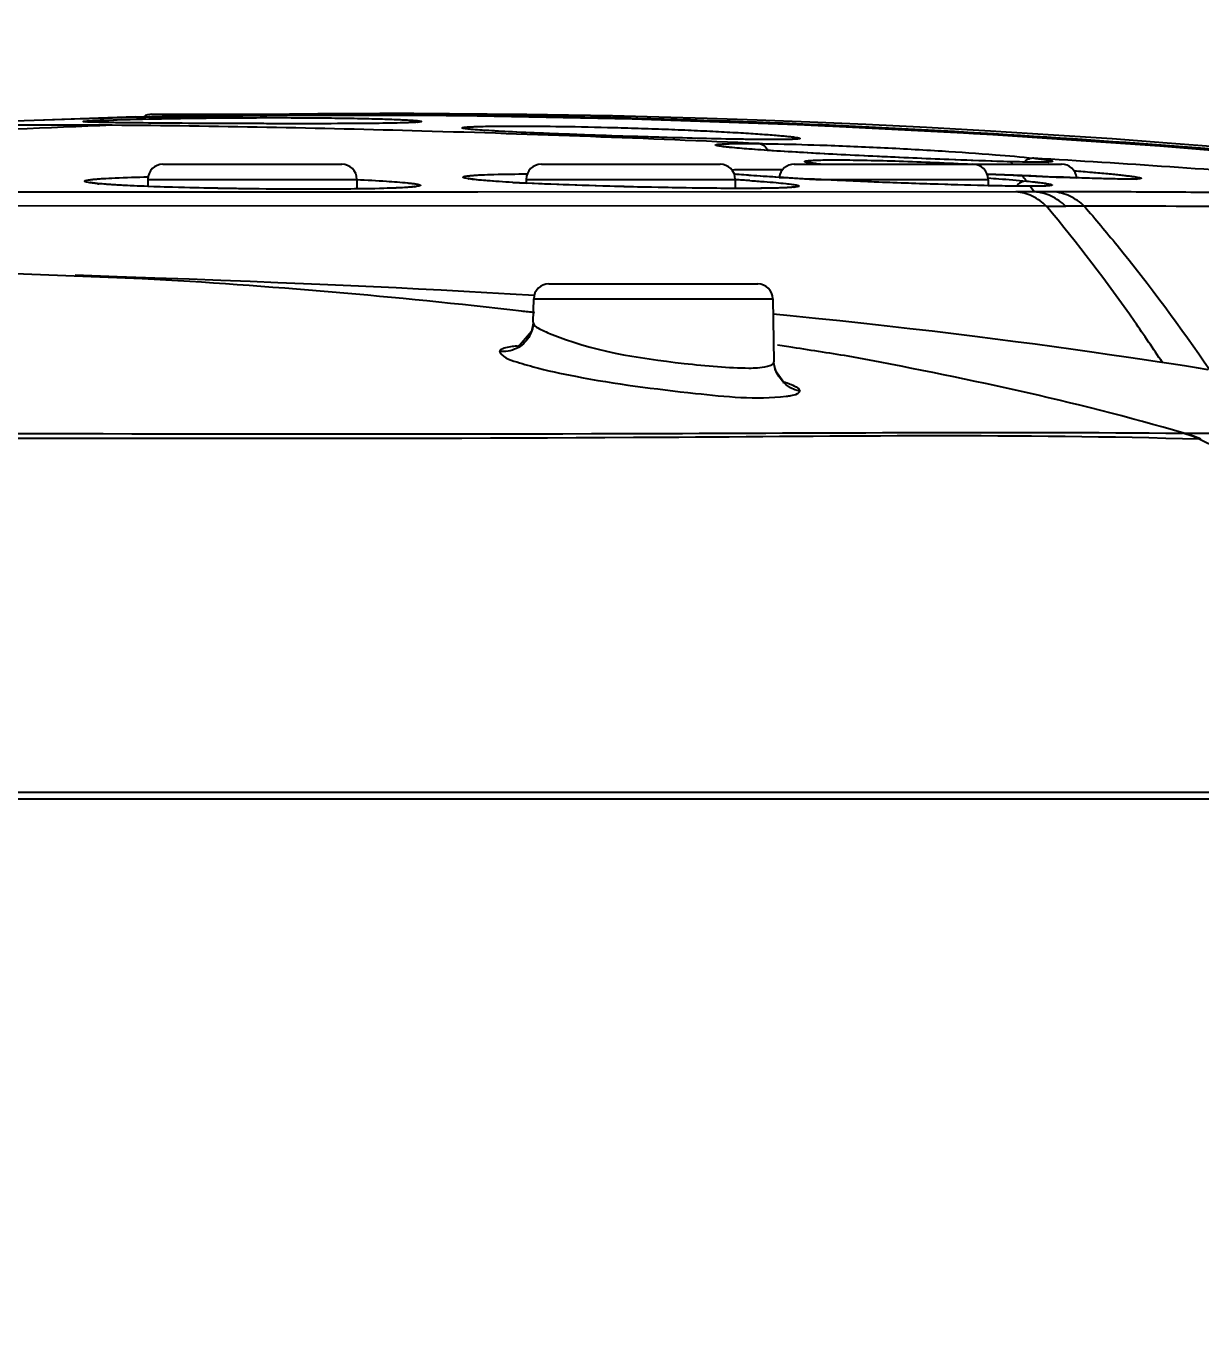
# Model space of a CAD drawing. Header units: millimetres. Extents: x 4086 to 8300, y 123 to 1549.
# Drawn here: x 6982.08 to 6991.77, y 502.04 to 512.85 of the extents above; entities that cross this region are included whole.
import ezdxf

# ---------------------------------------------------------------- set-up
doc = ezdxf.new("R2010")
doc.units = ezdxf.units.MM
doc.layers.add('外形图', color=7, linetype='Continuous')
doc.layers.add('尺寸标注', color=7, linetype='Continuous')
doc.styles.add('思源黑', font='SourceHanSansCN-Normal.ttf')
doc.dimstyles.new('尺寸标注_1_4比例', dxfattribs={"dimtxt": 7, "dimasz": 6, "dimexe": 2, "dimexo": 1.5, "dimgap": 1, "dimtad": 1, "dimdec": 1, "dimlfac": 4, "dimdsep": 46, "dimtxsty": '思源黑', "dimcen": 0.09, "dimadec": 0, "dimazin": 0, "dimtp": 0.01, "dimtm": 0.01, "dimtfac": 1, "dimtdec": 1, "dimtofl": 0, "dimtmove": 0, "dimatfit": 3, "dimfxl": 1, "dimtolj": 1, "dimarcsym": 0})

# ---------------------------------------------------------------- blocks, each defined once
blk = doc.blocks.new('*D955')
at = {"layer": 'Defpoints', "color": 0}
for p in [(6980.264, 525.193), (6980.264, 500.226), (6978.764, 477.976)]:
    blk.add_point(p, dxfattribs=at)
at = {"layer": '尺寸标注', "color": 0, "lineweight": -2}
for p, q in [((6978.764, 479.476), (6978.764, 527.193)), ((6980.264, 501.726), (6980.264, 527.193)), ((6972.764, 525.193), (6966.764, 525.193)), ((6986.264, 525.193), (6998.548, 525.193))]:
    blk.add_line(p, q, dxfattribs=at)
at = {"layer": '尺寸标注', "color": 0}
for points in [[(6972.764, 524.193), (6972.764, 526.193), (6978.764, 525.193)], [(6986.264, 526.193), (6986.264, 524.193), (6980.264, 525.193)]]:
    blk.add_solid(points, dxfattribs=at)
at = {"layer": '尺寸标注', "color": 0, "insert": (6995.406, 529.817), "char_height": 7, "attachment_point": 5, "style": '思源黑'}
blk.add_mtext('\\A1;6', dxfattribs=at)

msp = doc.modelspace()

# ---------------------------------------------------------------- linework, layer by layer
at = {"layer": '外形图'}
for p, q in [((6983.1189, 512.1263), (6984.2146, 512.1263)), ((6982.9824, 512.1045), (6982.1479, 512.0757)), ((6982.6022, 512.0617), (6982.5947, 512.0621)), ((6982.6331, 512.0605), (6982.616, 512.0611)), ((6982.6539, 512.0599), (6982.6331, 512.0605)), ((6982.6875, 512.059), (6982.6539, 512.0599)), ((6982.7401, 512.0579), (6982.6875, 512.059)), ((6982.8671, 512.0957), (6982.7225, 512.0921)), ((6982.8053, 512.0569), (6982.7401, 512.0579)), ((6982.8844, 512.0558), (6982.8053, 512.0569)), ((6982.9797, 512.0547), (6982.8844, 512.0558)), ((6983.1192, 512.0534), (6982.9797, 512.0547)), ((6982.9824, 512.1045), (6983.202, 512.1097)), ((6983.2585, 512.0523), (6983.1192, 512.0534)), ((6983.4589, 512.051), (6983.2585, 512.0523)), ((6983.6662, 512.0499), (6983.4589, 512.051)), ((6983.8686, 512.0491), (6983.6662, 512.0499)), ((6984.0422, 512.0486), (6983.8686, 512.0491)), ((6984.2356, 512.0482), (6984.0422, 512.0486)), ((6984.3813, 512.0482), (6984.2356, 512.0482)), ((6984.5333, 512.0483), (6984.3813, 512.0482)), ((6984.6752, 512.0488), (6984.5333, 512.0483)), ((6984.8077, 512.0495), (6984.6752, 512.0488)), ((6984.9282, 512.0505), (6984.8077, 512.0495)), ((6985.2431, 512.0571), (6985.2303, 512.0566)), ((6985.2368, 512.0566), (6985.2307, 512.0564)), ((6985.2561, 512.0576), (6985.2431, 512.0571)), ((6985.2675, 512.0582), (6985.2561, 512.0576)), ((6985.2774, 512.0588), (6985.2675, 512.0582)), ((6985.286, 512.0593), (6985.2774, 512.0588)), ((6985.2934, 512.0598), (6985.286, 512.0593)), ((6985.7139, 512.0055), (6985.7137, 512.0055)), ((6985.7703, 512.0001), (6985.7571, 512.0013)), ((6985.7857, 511.9988), (6985.7703, 512.0001)), ((6985.8033, 511.9974), (6985.7857, 511.9988)), ((6985.8234, 511.9959), (6985.8033, 511.9974)), ((6985.8581, 511.9934), (6985.8234, 511.9959)), ((6985.8989, 511.9909), (6985.8581, 511.9934)), ((6985.9459, 511.9881), (6985.8989, 511.9909)), ((6985.9995, 511.9851), (6985.9459, 511.9881)), ((6986.06, 511.982), (6985.9995, 511.9851)), ((6986.128, 511.9787), (6986.06, 511.982)), ((6986.2041, 511.9752), (6986.128, 511.9787)), ((6986.2597, 511.9728), (6986.2041, 511.9752)), ((6986.351, 511.9689), (6986.2597, 511.9728)), ((6986.4522, 511.9648), (6986.351, 511.9689)), ((6986.5641, 511.9605), (6986.4522, 511.9648)), ((6986.6873, 511.956), (6986.5641, 511.9605)), ((6986.8224, 511.9513), (6986.6873, 511.956)), ((6986.9698, 511.9463), (6986.8224, 511.9513)), ((6987.1299, 511.9412), (6986.9698, 511.9463)), ((6987.3021, 511.936), (6987.1299, 511.9412)), ((6987.4232, 511.9326), (6987.3021, 511.936)), ((6987.5494, 511.9292), (6987.4232, 511.9326)), ((6987.6802, 511.9259), (6987.5494, 511.9292)), ((6987.8119, 511.9229), (6987.6802, 511.9259)), ((6987.9399, 511.9204), (6987.8119, 511.9229)), ((6988.1241, 511.9177), (6988.0556, 511.9185)), ((6988.0588, 511.9184), (6988.0557, 511.9184)), ((6988.1858, 511.9171), (6988.1241, 511.9177)), ((6988.2385, 511.9169), (6988.1858, 511.9171)), ((6988.2835, 511.917), (6988.2385, 511.9169)), ((6988.3129, 511.9172), (6988.2835, 511.917)), ((6988.3388, 511.9175), (6988.3129, 511.9172)), ((6988.3543, 511.9177), (6988.3388, 511.9175)), ((6988.3683, 511.9181), (6988.3543, 511.9177)), ((6988.3809, 511.9184), (6988.3683, 511.9181)), ((6988.3921, 511.9188), (6988.3809, 511.9184)), ((6988.4019, 511.9192), (6988.3921, 511.9188)), ((6988.4313, 511.9202), (6988.431, 511.9202)), ((6987.9031, 511.8512), (6987.8816, 511.8534)), ((6987.9281, 511.8487), (6987.9031, 511.8512)), ((6987.9572, 511.8461), (6987.9281, 511.8487)), ((6987.9909, 511.8432), (6987.9572, 511.8461)), ((6988.0294, 511.8401), (6987.9909, 511.8432)), ((6988.0728, 511.8367), (6988.0294, 511.8401)), ((6988.1214, 511.8331), (6988.0728, 511.8367)), ((6988.1753, 511.8294), (6988.1214, 511.8331)), ((6988.2347, 511.8254), (6988.1753, 511.8294)), ((6988.2996, 511.8212), (6988.2347, 511.8254)), ((6988.3705, 511.8168), (6988.2996, 511.8212)), ((6988.4476, 511.8122), (6988.3705, 511.8168)), ((6988.5314, 511.8073), (6988.4476, 511.8122)), ((6988.6222, 511.8022), (6988.5314, 511.8073)), ((6988.7204, 511.7969), (6988.6222, 511.8022)), ((6983.2099, 511.7138), (6984.6849, 511.7138)), ((6986.3324, 511.7138), (6987.8074, 511.7138)), ((6988.4189, 511.7138), (6989.8939, 511.7138)), ((6988.637, 511.7138), (6988.621, 511.7155)), ((6988.8261, 511.7914), (6988.7204, 511.7969)), ((6988.9396, 511.7857), (6988.8261, 511.7914)), ((6989.061, 511.7797), (6988.9396, 511.7857)), ((6989.1902, 511.7736), (6989.061, 511.7797)), ((6989.327, 511.7673), (6989.1902, 511.7736)), ((6989.471, 511.761), (6989.327, 511.7673)), ((6989.6211, 511.7547), (6989.471, 511.761)), ((6989.7536, 511.7494), (6989.6211, 511.7547)), ((6989.6941, 511.7517), (6989.6927, 511.7517)), ((6989.8802, 511.7446), (6989.7536, 511.7494)), ((6989.9989, 511.7404), (6989.8802, 511.7446)), ((6989.8955, 511.7138), (6990.6265, 511.7138)), ((6990.1083, 511.7369), (6989.9989, 511.7404)), ((6990.2034, 511.7343), (6990.1083, 511.7369)), ((6990.2653, 511.7328), (6990.2034, 511.7343)), ((6990.2071, 511.7341), (6990.2034, 511.7343)), ((6990.2071, 511.7341), (6990.2034, 511.7341)), ((6990.2071, 511.7341), (6990.2236, 511.7138)), ((6990.3204, 511.7317), (6990.2653, 511.7328)), ((6990.367, 511.731), (6990.3204, 511.7317)), ((6990.397, 511.7308), (6990.367, 511.731)), ((6990.4234, 511.7307), (6990.397, 511.7308)), ((6990.4391, 511.7307), (6990.4234, 511.7307)), ((6990.4533, 511.7308), (6990.4391, 511.7307)), ((6990.4661, 511.731), (6990.4533, 511.7308)), ((6990.4775, 511.7312), (6990.4661, 511.731)), ((6990.4875, 511.7315), (6990.4775, 511.7312)), ((6983.0849, 511.5888), (6984.8099, 511.5888)), ((6983.0849, 511.5888), (6983.0849, 511.5304)), ((6984.8099, 511.5888), (6984.8099, 511.5096)), ((6986.2074, 511.5888), (6987.9324, 511.5888)), ((6986.2074, 511.5888), (6986.2074, 511.5576)), ((6987.9323, 511.5861), (6987.9349, 511.5859)), ((6987.9324, 511.5888), (6987.9324, 511.5142)), ((6988.0008, 511.6257), (6987.9642, 511.6288)), ((6988.0421, 511.6225), (6988.0008, 511.6257)), ((6988.0883, 511.619), (6988.0421, 511.6225)), ((6988.1398, 511.6154), (6988.0883, 511.619)), ((6988.197, 511.6116), (6988.1398, 511.6154)), ((6988.2605, 511.6075), (6988.197, 511.6116)), ((6988.3308, 511.6033), (6988.2605, 511.6075)), ((6988.4083, 511.5988), (6988.3308, 511.6033)), ((6988.4937, 511.5942), (6988.4083, 511.5988)), ((6988.5874, 511.5893), (6988.4937, 511.5942)), ((6988.6998, 511.5837), (6988.5874, 511.5893)), ((6988.5974, 511.5888), (6990.0189, 511.5888)), ((6988.6323, 511.5869), (6988.6306, 511.587)), ((6990.3722, 511.617), (6990.0106, 511.633)), ((6990.0189, 511.5888), (6990.0189, 511.5367)), ((6990.2996, 511.6201), (6990.2986, 511.6202)), ((6990.2996, 511.6201), (6990.2986, 511.6201)), ((6990.5159, 511.611), (6990.3722, 511.617)), ((6990.6428, 511.6058), (6990.5159, 511.611)), ((6990.754, 511.6015), (6990.6428, 511.6058)), ((6990.8507, 511.5981), (6990.754, 511.6015)), ((6990.9147, 511.596), (6990.8507, 511.5981)), ((6990.9718, 511.5943), (6990.9147, 511.596)), ((6991.0226, 511.5929), (6990.9718, 511.5943)), ((6991.0675, 511.592), (6991.0226, 511.5929)), ((6991.1067, 511.5913), (6991.0675, 511.592)), ((6991.1404, 511.5909), (6991.1067, 511.5913)), ((6991.16, 511.5908), (6991.1404, 511.5909)), ((6991.1773, 511.5908), (6991.16, 511.5908)), ((6991.1924, 511.5909), (6991.1773, 511.5908)), ((6991.2053, 511.5911), (6991.1924, 511.5909)), ((6991.2162, 511.5913), (6991.2053, 511.5911)), ((6985.8095, 511.4828), (6973.0256, 511.4826)), ((6982.6795, 511.5531), (6982.6701, 511.5541)), ((6983.1535, 511.5279), (6983.0849, 511.5304)), ((6984.2203, 511.508), (6984.0995, 511.5089)), ((6984.3289, 511.5076), (6984.2203, 511.508)), ((6984.4256, 511.5074), (6984.3289, 511.5076)), ((6984.5126, 511.5075), (6984.4256, 511.5074)), ((6984.5918, 511.5077), (6984.5126, 511.5075)), ((6984.6641, 511.5081), (6984.5918, 511.5077)), ((6984.7303, 511.5087), (6984.6641, 511.5081)), ((6984.791, 511.5094), (6984.7303, 511.5087)), ((6984.8466, 511.5101), (6984.791, 511.5094)), ((6984.8975, 511.511), (6984.8466, 511.5101)), ((6984.944, 511.5119), (6984.8975, 511.511)), ((6985.0062, 511.5134), (6984.944, 511.5119)), ((6985.0604, 511.515), (6985.0062, 511.5134)), ((6985.1074, 511.5166), (6985.0604, 511.515)), ((6985.1351, 511.5178), (6985.1074, 511.5166)), ((6985.1602, 511.5189), (6985.1351, 511.5178)), ((6985.1826, 511.5201), (6985.1602, 511.5189)), ((6985.2025, 511.5213), (6985.1826, 511.5201)), ((6985.2201, 511.5224), (6985.2025, 511.5213)), ((6985.2353, 511.5235), (6985.2201, 511.5224)), ((6985.82, 511.5834), (6985.8025, 511.5852)), ((6990.2484, 511.4856), (6985.8095, 511.4828)), ((6985.8394, 511.5815), (6985.82, 511.5834)), ((6985.8608, 511.5796), (6985.8394, 511.5815)), ((6985.8843, 511.5776), (6985.8608, 511.5796)), ((6985.91, 511.5756), (6985.8843, 511.5776)), ((6985.9382, 511.5735), (6985.91, 511.5756)), ((6985.9854, 511.5702), (6985.9382, 511.5735)), ((6986.0395, 511.5668), (6985.9854, 511.5702)), ((6986.0974, 511.5634), (6986.0395, 511.5668)), ((6986.0973, 511.5632), (6986.0931, 511.5635)), ((6986.2074, 511.5576), (6986.0974, 511.5634)), ((6986.2733, 511.5544), (6986.2074, 511.5576)), ((6987.5028, 511.5184), (6987.3781, 511.5205)), ((6987.617, 511.5167), (6987.5028, 511.5184)), ((6987.7202, 511.5155), (6987.617, 511.5167)), ((6987.8125, 511.5147), (6987.7202, 511.5155)), ((6987.8947, 511.5143), (6987.8125, 511.5147)), ((6987.9679, 511.5141), (6987.8947, 511.5143)), ((6988.0334, 511.5141), (6987.9679, 511.5141)), ((6988.092, 511.5144), (6988.0334, 511.5141)), ((6988.1443, 511.5148), (6988.092, 511.5144)), ((6988.1909, 511.5154), (6988.1443, 511.5148)), ((6988.232, 511.5161), (6988.1909, 511.5154)), ((6988.2679, 511.517), (6988.232, 511.5161)), ((6988.2988, 511.5179), (6988.2679, 511.517)), ((6988.325, 511.5188), (6988.2988, 511.5179)), ((6988.3468, 511.5198), (6988.325, 511.5188)), ((6989.3887, 511.5553), (6989.2343, 511.5609)), ((6989.5402, 511.5501), (6989.3887, 511.5553)), ((6989.6867, 511.5455), (6989.5402, 511.5501)), ((6989.8265, 511.5415), (6989.6867, 511.5455)), ((6989.9578, 511.5381), (6989.8265, 511.5415)), ((6990.0189, 511.5367), (6989.9578, 511.5381)), ((6990.079, 511.5354), (6990.0189, 511.5367)), ((6990.4024, 511.4859), (6990.2484, 511.4856)), ((6990.3931, 511.5321), (6990.3616, 511.532)), ((6990.368, 511.5318), (6990.3616, 511.532)), ((6990.368, 511.5318), (6990.3617, 511.5318)), ((6990.368, 511.5318), (6990.4024, 511.4859)), ((6990.4128, 511.5323), (6990.3931, 511.5321)), ((6990.5549, 511.4862), (6990.4024, 511.4859)), ((6990.4304, 511.5325), (6990.4128, 511.5323)), ((6990.4459, 511.5328), (6990.4304, 511.5325)), ((6990.4596, 511.5332), (6990.4459, 511.5328)), ((6990.4716, 511.5336), (6990.4596, 511.5332)), ((6990.5019, 511.3666), (6972.847, 511.3757)), ((6990.8145, 511.3665), (6990.6598, 511.3664)), ((6982.8305, 510.7856), (6982.4859, 510.797)), ((6983.0381, 510.7692), (6982.9046, 510.7765)), ((6986.3942, 510.7263), (6988.118, 510.7263)), ((6986.075, 510.6417), (6985.8828, 510.6529)), ((6986.2766, 510.6294), (6986.075, 510.6417)), ((6986.2659, 510.4108), (6986.2693, 510.6034)), ((6986.2693, 510.6034), (6988.243, 510.6034)), ((6988.243, 510.6034), (6988.2521, 510.0827)), ((6986.2655, 510.4005), (6986.2517, 510.3346)), ((6986.2659, 510.4108), (6986.2655, 510.4005)), ((6988.387, 510.4618), (6988.2452, 510.4753)), ((6986.2517, 510.3346), (6986.1531, 510.2169)), ((6986.1531, 510.2169), (6986.1332, 510.2073)), ((6988.3762, 510.206), (6988.2828, 510.2202)), ((6988.2524, 510.0746), (6988.2521, 510.0827)), ((6988.2657, 510.008), (6988.2524, 510.0746)), ((6991.6353, 509.4942), (6991.6247, 509.4941)), ((6991.6335, 509.4946), (6992.8493, 509.4938)), ((6991.7748, 509.4439), (6991.7626, 509.4441)), ((6997.5523, 506.5284), (6965.6409, 506.5285)), ((6965.6467, 506.4763), (6996.067, 506.4763))]:
    msp.add_line(p, q, dxfattribs=at)
for points in [[(6991.9282, 511.855), (6991.4964, 511.8889), (6991.0426, 511.9221), (6990.558, 511.9548), (6990.0391, 511.9867), (6989.5116, 512.0159), (6989.0102, 512.0406), (6988.5475, 512.0608), (6988.1139, 512.0775), (6987.6996, 512.0914), (6987.301, 512.1028), (6986.9194, 512.1119), (6986.5562, 512.119), (6986.2118, 512.1243), (6985.8851, 512.1279), (6985.5748, 512.1302), (6985.28, 512.1312), (6985.0006, 512.1313), (6984.7368, 512.1304), (6984.4882, 512.1289), (6984.2528, 512.1268), (6984.0264, 512.1241), (6983.806, 512.121), (6983.5904, 512.1174), (6983.3771, 512.1133), (6983.202, 512.1097)], [(6982.233, 512.0783), (6981.979, 512.0704), (6981.7176, 512.0619), (6981.3315, 512.0483)], [(6982.7225, 512.0921), (6982.4807, 512.0855), (6982.233, 512.0783)], [(6982.5947, 512.0621), (6982.5886, 512.0624), (6982.5859, 512.0626), (6982.5836, 512.0627), (6982.5816, 512.0629), (6982.5799, 512.063), (6982.5785, 512.0631), (6982.5774, 512.0632), (6982.5766, 512.0633), (6982.5762, 512.0633), (6982.5761, 512.0633)], [(6982.616, 512.0611), (6982.6064, 512.0615), (6982.6022, 512.0617)], [(6997.1171, 511.2381), (6995.7397, 511.4273), (6994.3253, 511.596), (6992.8877, 511.7415), (6991.4358, 511.8633), (6989.9782, 511.9611), (6988.5238, 512.0352), (6987.0815, 512.0859), (6985.6598, 512.1132), (6984.2685, 512.117), (6982.8671, 512.0957)], [(6985.2303, 512.0566), (6985.2016, 512.0555), (6985.1662, 512.0545), (6985.1266, 512.0536), (6985.0827, 512.0527), (6985.035, 512.0519), (6984.9834, 512.0511), (6984.9282, 512.0505)], [(6985.3117, 512.0616), (6985.3114, 512.0615), (6985.3107, 512.0614), (6985.3096, 512.0613), (6985.3082, 512.0611), (6985.3065, 512.0609), (6985.3045, 512.0607), (6985.3021, 512.0605), (6985.2995, 512.0603), (6985.2966, 512.0601), (6985.2934, 512.0598)], [(6985.7571, 512.0013), (6985.7459, 512.0024), (6985.7409, 512.0029), (6985.7363, 512.0034), (6985.7322, 512.0039), (6985.7284, 512.0044), (6985.7251, 512.0048), (6985.7222, 512.0052), (6985.7197, 512.0056), (6985.7176, 512.0059), (6985.716, 512.0062), (6985.7147, 512.0064), (6985.714, 512.0065), (6985.7139, 512.0065)], [(6988.0556, 511.9185), (6988.001, 511.9193), (6987.9399, 511.9204)], [(6988.4312, 511.9213), (6988.4309, 511.9212), (6988.4301, 511.9211), (6988.429, 511.921), (6988.4274, 511.9209), (6988.4255, 511.9207), (6988.4232, 511.9205), (6988.4205, 511.9203), (6988.4175, 511.9201), (6988.4141, 511.9198), (6988.4104, 511.9196), (6988.4063, 511.9194), (6988.4019, 511.9192)], [(6987.8816, 511.8534), (6987.8632, 511.8554), (6987.8552, 511.8564), (6987.8478, 511.8573), (6987.8411, 511.8581), (6987.8351, 511.8589), (6987.8297, 511.8597), (6987.825, 511.8604), (6987.8209, 511.861), (6987.8174, 511.8616), (6987.8145, 511.8621), (6987.8121, 511.8625), (6987.8102, 511.8629), (6987.8089, 511.8632), (6987.8081, 511.8634), (6987.808, 511.8634)], [(6988.621, 511.7155), (6988.6024, 511.7176), (6988.5942, 511.7185), (6988.5866, 511.7195), (6988.5796, 511.7204), (6988.5733, 511.7213), (6988.5676, 511.7221), (6988.5626, 511.7228), (6988.5582, 511.7235), (6988.5544, 511.7242), (6988.5513, 511.7247), (6988.5487, 511.7252), (6988.5467, 511.7256), (6988.5454, 511.7259), (6988.5447, 511.7261), (6988.5446, 511.7261)], [(6990.5159, 511.7331), (6990.5158, 511.7331), (6990.5154, 511.733), (6990.5144, 511.7329), (6990.513, 511.7328), (6990.5111, 511.7326), (6990.5089, 511.7325), (6990.5062, 511.7323), (6990.5032, 511.7321), (6990.4998, 511.732), (6990.4961, 511.7318), (6990.492, 511.7316), (6990.4875, 511.7315)], [(6985.8025, 511.5852), (6985.7869, 511.5869), (6985.7799, 511.5877), (6985.7732, 511.5885), (6985.7671, 511.5893), (6985.7614, 511.5901), (6985.7561, 511.5908), (6985.7514, 511.5916), (6985.7471, 511.5922), (6985.7432, 511.5929), (6985.7399, 511.5934), (6985.737, 511.594), (6985.7347, 511.5944), (6985.7329, 511.5948), (6985.7316, 511.5951), (6985.7309, 511.5953), (6985.7307, 511.5953)], [(6987.9642, 511.6288), (6987.9322, 511.6317), (6987.9244, 511.6324)], [(6991.2467, 511.5929), (6991.2464, 511.5928), (6991.2457, 511.5928), (6991.2445, 511.5926), (6991.243, 511.5925), (6991.241, 511.5924), (6991.2386, 511.5922), (6991.2359, 511.592), (6991.2327, 511.5919), (6991.2292, 511.5917), (6991.2253, 511.5916), (6991.2209, 511.5914), (6991.2162, 511.5913)], [(6982.6701, 511.5541), (6982.6599, 511.5551), (6982.6509, 511.5561), (6982.6429, 511.557), (6982.6359, 511.5579), (6982.6298, 511.5587), (6982.6245, 511.5595), (6982.6199, 511.5602), (6982.6161, 511.5608), (6982.613, 511.5613), (6982.6106, 511.5618), (6982.6089, 511.5621), (6982.6078, 511.5624), (6982.6075, 511.5624)], [(6983.0849, 511.5304), (6983.0293, 511.5326), (6982.9719, 511.535), (6982.918, 511.5375), (6982.8677, 511.5401), (6982.8212, 511.5427), (6982.7787, 511.5454), (6982.7405, 511.5481), (6982.7068, 511.5507), (6982.6795, 511.5531)], [(6984.0995, 511.5089), (6983.9656, 511.5102), (6983.8932, 511.5111), (6983.8178, 511.5122), (6983.7404, 511.5134), (6983.6621, 511.5148), (6983.5842, 511.5163), (6983.5076, 511.5179), (6983.4327, 511.5197), (6983.3596, 511.5216), (6983.2886, 511.5236), (6983.2198, 511.5257), (6983.1535, 511.5279)], [(6985.2904, 511.5296), (6985.2904, 511.5296), (6985.2899, 511.5295), (6985.2888, 511.5293), (6985.2873, 511.529), (6985.2854, 511.5287), (6985.283, 511.5284), (6985.2801, 511.528), (6985.2769, 511.5275), (6985.2732, 511.5271), (6985.2691, 511.5266), (6985.2646, 511.5261), (6985.2597, 511.5256), (6985.2543, 511.5251), (6985.2484, 511.5246), (6985.2421, 511.5241), (6985.2353, 511.5235)], [(6987.3781, 511.5205), (6987.2426, 511.5232), (6987.17, 511.5248), (6987.0939, 511.5266), (6987.0151, 511.5286), (6986.9351, 511.5307), (6986.8551, 511.533), (6986.7766, 511.5353), (6986.6997, 511.5378), (6986.6242, 511.5403), (6986.5503, 511.543), (6986.4779, 511.5457), (6986.4074, 511.5485), (6986.3391, 511.5514), (6986.2733, 511.5544)], [(6988.417, 511.5253), (6988.4166, 511.5253), (6988.4156, 511.5251), (6988.414, 511.5249), (6988.4117, 511.5246), (6988.4089, 511.5242), (6988.4055, 511.5238), (6988.4016, 511.5234), (6988.397, 511.523), (6988.3919, 511.5226), (6988.3861, 511.5221), (6988.3797, 511.5217), (6988.3727, 511.5212), (6988.3649, 511.5207), (6988.3563, 511.5202), (6988.3468, 511.5198)], [(6989.2343, 511.5609), (6989.079, 511.567), (6989.0016, 511.5702), (6988.9247, 511.5735), (6988.8486, 511.5768), (6988.7736, 511.5802), (6988.6998, 511.5837)], [(6990.3616, 511.532), (6990.326, 511.532), (6990.2838, 511.5323), (6990.2378, 511.5328), (6990.1882, 511.5335), (6990.1352, 511.5343), (6990.079, 511.5354)], [(6990.5092, 511.536), (6990.5093, 511.536), (6990.5091, 511.536), (6990.5084, 511.5359), (6990.5072, 511.5358), (6990.5055, 511.5356), (6990.5034, 511.5354), (6990.5008, 511.5352), (6990.4978, 511.5349), (6990.4945, 511.5347), (6990.4907, 511.5345), (6990.4865, 511.5342), (6990.4819, 511.534), (6990.477, 511.5338), (6990.4716, 511.5336)], [(6983.0381, 510.7692), (6981.286, 510.8373), (6978.2661, 510.8095), (6975.8864, 510.6558), (6973.7384, 510.4233)], [(6985.8828, 510.6529), (6985.6926, 510.6635), (6985.5051, 510.6736), (6985.3192, 510.6831), (6985.134, 510.6923), (6984.9484, 510.7012), (6984.7614, 510.7098), (6984.571, 510.7183), (6984.3701, 510.727), (6984.1564, 510.736), (6983.929, 510.7452), (6983.687, 510.7547), (6983.4269, 510.7645), (6983.1429, 510.7748), (6982.8305, 510.7856)], [(6991.8347, 510.0181), (6991.7397, 510.0332), (6991.6392, 510.049), (6991.5311, 510.0657), (6991.4151, 510.0835), (6991.2913, 510.1022), (6991.16, 510.1217), (6991.0212, 510.142), (6990.8753, 510.163), (6990.7226, 510.1846), (6990.5661, 510.2062), (6990.4068, 510.2278), (6990.2444, 510.2493), (6990.0786, 510.2708), (6989.909, 510.2923), (6989.7352, 510.3137), (6989.557, 510.3352), (6989.374, 510.3566), (6989.1862, 510.378), (6988.9936, 510.3992), (6988.7961, 510.4203), (6988.5939, 510.4412), (6988.387, 510.4618)], [(6988.3258, 509.9148), (6988.3347, 509.9119), (6988.2657, 510.008)]]:
    msp.add_lwpolyline(points, dxfattribs=at)
for centre, radius, start, end in [((6983.1189, 512.0013), 0.125, 90, 122.9189), ((6982.6151, 512.6752), 0.6136, 266.07459, 266.31978), ((6985.2547, 512.7393), 0.681, 274.57469, 274.83323), ((6983.2099, 511.5888), 0.125, 90, 180), ((6984.6849, 511.5888), 0.125, 0, 90), ((6986.3324, 511.5888), 0.125, 90, 180), ((6987.8074, 511.5888), 0.125, 0, 90), ((6988.4189, 511.5888), 0.125, 90, 172.33662), ((6988.6452, 512.3525), 0.6357, 260.85656, 260.98075), ((6989.8939, 511.5888), 0.125, 0, 90), ((6982.2463, 376.163), 135.8453, 85.611338, 86.560297), ((6990.484, 512.3483), 0.6172, 272.97807, 273.10861), ((6990.6265, 511.5888), 0.125, 5.92122, 90), ((6985.8349, 512.2478), 0.6625, 260.8912, 261.34255), ((6986.9391, 494.5368), 17.0782, 86.25802, 86.65721), ((6990.2817, 544.959), 33.4128, 266.59118, 267.16765), ((6995.8394, 639.6561), 128.1558, 267.393195, 267.522051), ((6993.4696, 583.4818), 71.9316, 267.474193, 267.834232), ((6991.2179, 512.1905), 0.5994, 272.38799, 273.33316), ((6982.8883, 513.873), 2.3298, 264.59023, 264.84552), ((6985.212, 512.187), 0.6637, 276.49474, 276.8247), ((6987.0654, 528.9224), 17.3861, 266.80785, 267.17097), ((6988.3579, 512.1361), 0.6151, 275.53797, 275.67059), ((6990.663, 588.8729), 77.5065, 269.88091, 269.997631), ((6979.9794, 456.6538), 54.2018, 83.44217, 86.76498), ((6986.3942, 510.6013), 0.125, 90, 179), ((6988.118, 510.6013), 0.125, 1, 90), ((6978.9725, 448.5307), 62.3881, 80.875822, 81.330783), ((6991.4524, 508.8043), 0.711, 64.13452, 75.97063), ((6991.4641, 508.801), 0.714, 64.19958, 76.11049)]:
    msp.add_arc(centre, radius, start, end, dxfattribs=at)
for points, knots in [([(6983.202, 512.1097), (6984.3649, 512.135), (6986.692, 512.1287), (6990.179, 511.9826), (6993.0784, 511.7489), (6995.3901, 511.4874), (6996.5429, 511.3308), (6997.1183, 511.2462)], [0, 0, 0, 0, 0.2499934, 0.4999917, 0.7499895, 0.8749947, 1, 1, 1, 1]), ([(6982.7897, 512.0349), (6982.2562, 512.015), (6981.4561, 511.9802), (6980.3897, 511.9232), (6979.5898, 511.8769), (6978.7896, 511.8324), (6977.9889, 511.7943), (6977.1879, 511.7609), (6976.6541, 511.7338), (6976.3874, 511.718)], [0, 0, 0, 0, 0.2498355, 0.374795, 0.4997827, 0.6248053, 0.7498683, 0.8749523, 1, 1, 1, 1]), ([(6982.7897, 512.0349), (6982.6275, 512.0362), (6982.0097, 512.0392), (6981.3919, 512.0352), (6980.9364, 512.0257)], [0, 0, 0, 0, 0.2624597, 1, 1, 1, 1]), ([(6982.5731, 512.063), (6982.5705, 512.0632), (6982.5659, 512.0636), (6982.5599, 512.0641), (6982.5554, 512.0649), (6982.553, 512.0651), (6982.5511, 512.0662), (6982.5532, 512.0673), (6982.5556, 512.0677), (6982.5603, 512.0685), (6982.5664, 512.0691), (6982.5744, 512.0699), (6982.5841, 512.0706), (6982.6004, 512.0717), (6982.625, 512.0731), (6982.6459, 512.0741), (6982.6574, 512.0746)], [0, 0, 0, 0, 0.060994, 0.1085006, 0.1424987, 0.1631033, 0.1712724, 0.1803898, 0.2021627, 0.2373518, 0.2860465, 0.3482369, 0.4238776, 0.5128965, 0.7305277, 1, 1, 1, 1]), ([(6985.2307, 512.0564), (6985.1517, 512.0535), (6984.9586, 512.0503), (6984.4802, 512.0472), (6983.9383, 512.0485), (6983.3877, 512.0512), (6983.0721, 512.0536), (6982.8581, 512.056), (6982.7363, 512.0578), (6982.6453, 512.0599), (6982.5952, 512.0616), (6982.5757, 512.0628)], [0, 0, 0, 0, 0.0892481, 0.2182228, 0.5405711, 0.7014674, 0.8403929, 0.8971215, 0.9433635, 0.9779483, 1, 1, 1, 1]), ([(6982.6574, 512.0746), (6982.7508, 512.0787), (6982.9833, 512.0853), (6983.2967, 512.0915), (6983.6014, 512.0955), (6983.853, 512.0976), (6984.1079, 512.0984), (6984.3572, 512.0978), (6984.5926, 512.0958), (6984.8059, 512.0925), (6984.9666, 512.0888), (6985.0787, 512.0853), (6985.1487, 512.0827), (6985.2085, 512.0799), (6985.2517, 512.0775), (6985.2807, 512.0755), (6985.2982, 512.0741), (6985.3128, 512.0727), (6985.3245, 512.0713), (6985.3333, 512.0699), (6985.3388, 512.0688), (6985.3416, 512.0678), (6985.3428, 512.0672), (6985.3433, 512.0663), (6985.3425, 512.0655), (6985.3412, 512.0649), (6985.3392, 512.0643), (6985.3365, 512.0637), (6985.3314, 512.0628), (6985.3232, 512.0617), (6985.3161, 512.0611), (6985.3121, 512.0607)], [0, 0, 0, 0, 0.1031445, 0.2565352, 0.3457606, 0.4393578, 0.5341407, 0.6268775, 0.7144225, 0.7937795, 0.8622663, 0.8916767, 0.9175328, 0.9396018, 0.9576991, 0.9652123, 0.9716774, 0.9770804, 0.9814135, 0.9846737, 0.9868622, 0.9875617, 0.9880137, 0.9882792, 0.9885754, 0.9890811, 0.9898389, 0.99086, 0.9921488, 0.9955349, 1, 1, 1, 1]), ([(6988.1293, 511.8839), (6987.2016, 511.9263), (6985.4221, 511.9926), (6983.6416, 512.0286), (6982.7896, 512.0349)], [0, 0, 0, 0, 0.5215175, 1, 1, 1, 1]), ([(6997.1171, 511.2382), (6996.5279, 511.3243), (6995.3474, 511.4835), (6992.9801, 511.7481), (6990.011, 511.9823), (6986.4404, 512.1247), (6984.0576, 512.1251), (6982.8671, 512.0957)], [0, 0, 0, 0, 0.1250052, 0.2500105, 0.5000084, 0.7500067, 1, 1, 1, 1]), ([(6985.309, 512.0605), (6985.3042, 512.0601), (6985.2802, 512.0584), (6985.2561, 512.0574), (6985.2368, 512.0566)], [0, 0, 0, 0, 0.1994249, 1, 1, 1, 1]), ([(6985.7137, 512.0055), (6985.7081, 512.0062), (6985.7004, 512.0073), (6985.6911, 512.009), (6985.6862, 512.0101), (6985.6825, 512.0112), (6985.6803, 512.0121), (6985.6789, 512.0135), (6985.68, 512.0151), (6985.6822, 512.0158), (6985.6855, 512.0168), (6985.6903, 512.0177), (6985.6993, 512.0191), (6985.714, 512.0205), (6985.7357, 512.0221), (6985.7627, 512.0235), (6985.8089, 512.0253), (6985.9177, 512.028), (6986.0158, 512.0286), (6986.0874, 512.0287)], [0, 0, 0, 0, 0.0379153, 0.0523376, 0.0637272, 0.0721089, 0.0775868, 0.0805892, 0.0832833, 0.0882534, 0.0960837, 0.1069046, 0.1207588, 0.1575653, 0.2064069, 0.2671238, 0.3395183, 0.5181469, 1, 1, 1, 1]), ([(6986.0874, 512.0287), (6986.2087, 512.0289), (6986.4726, 512.0269), (6986.8113, 512.0201), (6987.1032, 512.0118), (6987.3248, 512.0042), (6987.5398, 511.9955), (6987.7427, 511.9861), (6987.9017, 511.9776), (6988.019, 511.9706), (6988.0981, 511.9655), (6988.1705, 511.9605), (6988.2358, 511.9556), (6988.2936, 511.9508), (6988.3434, 511.9463), (6988.3849, 511.942), (6988.418, 511.938), (6988.4422, 511.9343), (6988.4571, 511.9315), (6988.4641, 511.929), (6988.4666, 511.9278), (6988.4671, 511.9264), (6988.4665, 511.9256), (6988.4654, 511.9249), (6988.463, 511.924), (6988.4585, 511.923), (6988.4514, 511.9219), (6988.4421, 511.921), (6988.4352, 511.9204), (6988.4313, 511.9202)], [0, 0, 0, 0, 0.1502926, 0.3271107, 0.4198108, 0.5121848, 0.6018438, 0.686458, 0.7638628, 0.79921, 0.8320228, 0.8620914, 0.889205, 0.9131858, 0.9338936, 0.9511908, 0.9649519, 0.9751061, 0.9816109, 0.9835011, 0.984539, 0.9848415, 0.9851742, 0.9856639, 0.9863556, 0.9883972, 0.9913475, 0.9952156, 1, 1, 1, 1]), ([(6988.0557, 511.9184), (6987.843, 511.9214), (6987.5078, 511.9298), (6987.0508, 511.9434), (6986.6936, 511.9555), (6986.3631, 511.968), (6986.0826, 511.9804), (6985.8895, 511.9908), (6985.7745, 511.9992), (6985.7315, 512.0032), (6985.7139, 512.0055)], [0, 0, 0, 0, 0.2723008, 0.4291191, 0.585255, 0.7297407, 0.8524159, 0.9446633, 0.9772595, 1, 1, 1, 1]), ([(6988.431, 511.9202), (6988.4121, 511.9189), (6988.3658, 511.9174), (6988.2417, 511.9162), (6988.1365, 511.9173), (6988.0588, 511.9184)], [0, 0, 0, 0, 0.1529089, 0.3735779, 1, 1, 1, 1]), ([(6987.8073, 511.8622), (6987.8017, 511.8631), (6987.7939, 511.8644), (6987.7844, 511.8664), (6987.7792, 511.8678), (6987.7751, 511.869), (6987.7724, 511.8703), (6987.7706, 511.8714), (6987.7702, 511.8731), (6987.7718, 511.8743), (6987.7756, 511.8759), (6987.784, 511.8775), (6987.7974, 511.8791), (6987.8253, 511.8813), (6987.8721, 511.8832), (6987.9422, 511.8845), (6988.03, 511.8848), (6988.0944, 511.8843), (6988.1293, 511.8839)], [0, 0, 0, 0, 0.0425263, 0.0591759, 0.072747, 0.0832579, 0.0907774, 0.0955376, 0.0985119, 0.1023991, 0.1088382, 0.1306155, 0.1646818, 0.2110702, 0.3403202, 0.5166891, 0.7376695, 1, 1, 1, 1]), ([(6989.6927, 511.7517), (6989.4966, 511.7596), (6989.2015, 511.7726), (6988.8128, 511.7918), (6988.5366, 511.8067), (6988.2894, 511.8214), (6988.0829, 511.8353), (6987.9267, 511.8482), (6987.8404, 511.857), (6987.8073, 511.8622)], [0, 0, 0, 0, 0.3117149, 0.4691827, 0.6179419, 0.7510702, 0.8623719, 0.9466544, 1, 1, 1, 1]), ([(6988.1289, 511.8839), (6988.1437, 511.883), (6988.1751, 511.8697), (6988.1944, 511.8429), (6988.2018, 511.8276)], [0, 0, 0, 0, 0.4674751, 1, 1, 1, 1]), ([(6988.1294, 511.8839), (6988.1659, 511.8835), (6988.3327, 511.881), (6988.4995, 511.8764), (6988.6297, 511.872)], [0, 0, 0, 0, 0.2190282, 1, 1, 1, 1]), ([(6988.6297, 511.872), (6988.7974, 511.8664), (6989.134, 511.8524), (6989.6177, 511.8258), (6990.0391, 511.7965), (6990.2915, 511.775), (6990.3967, 511.7636)], [0, 0, 0, 0, 0.2842812, 0.5707884, 0.8206748, 1, 1, 1, 1]), ([(6988.5442, 511.7248), (6988.5388, 511.7257), (6988.5294, 511.7273), (6988.5176, 511.7299), (6988.5103, 511.7321), (6988.5069, 511.734), (6988.5055, 511.7353), (6988.5057, 511.7369), (6988.5073, 511.738), (6988.5097, 511.739), (6988.5132, 511.74), (6988.5177, 511.741), (6988.5259, 511.7423), (6988.5389, 511.7438), (6988.5577, 511.7452), (6988.5808, 511.7465), (6988.608, 511.7476), (6988.6524, 511.7488), (6988.7175, 511.7495), (6988.8066, 511.7495), (6988.9096, 511.7485), (6989.0705, 511.7457), (6989.2949, 511.7395), (6989.584, 511.7285), (6989.7852, 511.7191), (6989.8885, 511.7138)], [0, 0, 0, 0, 0.0115249, 0.0200306, 0.0255528, 0.027247, 0.0283324, 0.0291517, 0.0303144, 0.0321096, 0.0346175, 0.037866, 0.0418651, 0.05212, 0.0653643, 0.0815637, 0.1006786, 0.122663, 0.174935, 0.2377076, 0.3102025, 0.3914888, 0.5762146, 0.782526, 1, 1, 1, 1]), ([(6988.634, 511.7138), (6988.6251, 511.7147), (6988.5956, 511.7178), (6988.5661, 511.7213), (6988.5456, 511.7246)], [0, 0, 0, 0, 0.3005435, 1, 1, 1, 1]), ([(6990.2034, 511.7341), (6990.1664, 511.7351), (6989.9966, 511.74), (6989.8269, 511.7464), (6989.6941, 511.7517)], [0, 0, 0, 0, 0.217946, 1, 1, 1, 1]), ([(6990.5161, 511.732), (6990.4998, 511.7311), (6990.4607, 511.7303), (6990.3577, 511.7305), (6990.271, 511.7324), (6990.2071, 511.7341)], [0, 0, 0, 0, 0.1580023, 0.3796925, 1, 1, 1, 1]), ([(6990.3968, 511.7636), (6990.3825, 511.7643), (6990.3528, 511.759), (6990.328, 511.7422), (6990.3174, 511.7318)], [0, 0, 0, 0, 0.490687, 1, 1, 1, 1]), ([(6990.3968, 511.7636), (6990.4138, 511.7617), (6990.4446, 511.7582), (6990.4811, 511.7536), (6990.5052, 511.75), (6990.5195, 511.7477), (6990.5311, 511.7454), (6990.5402, 511.7435), (6990.5466, 511.7414), (6990.5505, 511.7402), (6990.5528, 511.7376), (6990.5496, 511.7357), (6990.5456, 511.7348), (6990.5384, 511.7336), (6990.5289, 511.7328), (6990.5216, 511.7323), (6990.5175, 511.7321)], [0, 0, 0, 0, 0.2651731, 0.4797534, 0.5675145, 0.6420317, 0.7032052, 0.75096, 0.7853281, 0.8066078, 0.8166164, 0.8278769, 0.8509589, 0.8872182, 0.9368944, 1, 1, 1, 1]), ([(6982.6068, 511.5608), (6982.5996, 511.5618), (6982.5897, 511.5634), (6982.5778, 511.5661), (6982.5715, 511.5679), (6982.5669, 511.5697), (6982.5639, 511.5713), (6982.5624, 511.5736), (6982.5639, 511.576), (6982.5668, 511.5776), (6982.5713, 511.5793), (6982.5776, 511.581), (6982.5894, 511.5835), (6982.6087, 511.5864), (6982.6369, 511.5896), (6982.672, 511.5927), (6982.7317, 511.597), (6982.8706, 511.6041), (6982.9957, 511.6074), (6983.0866, 511.6092)], [0, 0, 0, 0, 0.0378684, 0.0522874, 0.0637087, 0.0721886, 0.0778996, 0.0814636, 0.0849708, 0.0905785, 0.0989436, 0.1102438, 0.1245406, 0.1621756, 0.2117761, 0.2731564, 0.346027, 0.5246974, 1, 1, 1, 1]), ([(6984.8099, 511.5869), (6984.8917, 511.5832), (6985.0316, 511.5759), (6985.1714, 511.5658), (6985.2293, 511.5598)], [0, 0, 0, 0, 0.5842875, 1, 1, 1, 1]), ([(6985.73, 511.5937), (6985.7229, 511.5948), (6985.713, 511.5965), (6985.7012, 511.5994), (6985.6949, 511.6012), (6985.6904, 511.6031), (6985.6875, 511.6047), (6985.6861, 511.6071), (6985.6877, 511.6093), (6985.6907, 511.6108), (6985.6954, 511.6125), (6985.7018, 511.6141), (6985.7138, 511.6164), (6985.7333, 511.6189), (6985.762, 511.6217), (6985.7974, 511.6241), (6985.8578, 511.6274), (6985.998, 511.6321), (6986.1241, 511.6334), (6986.2158, 511.6337)], [0, 0, 0, 0, 0.0375251, 0.0517911, 0.0630734, 0.0714238, 0.0770041, 0.0804559, 0.0839676, 0.0896503, 0.0981075, 0.1094995, 0.1238806, 0.1616685, 0.2114512, 0.2729797, 0.3459492, 0.5248006, 1, 1, 1, 1]), ([(6986.0931, 511.5635), (6986.0199, 511.5676), (6985.92, 511.5738), (6985.8008, 511.5845), (6985.7546, 511.5899), (6985.7352, 511.5929)], [0, 0, 0, 0, 0.6118258, 0.8358232, 1, 1, 1, 1]), ([(6987.9034, 511.6683), (6987.9628, 511.67), (6988.1027, 511.6711), (6988.2426, 511.67), (6988.3231, 511.6689)], [0, 0, 0, 0, 0.4244624, 1, 1, 1, 1]), ([(6988.295, 511.6053), (6988.225, 511.6095), (6988.1013, 511.6175), (6987.9777, 511.6271), (6987.9241, 511.6321)], [0, 0, 0, 0, 0.5653614, 1, 1, 1, 1]), ([(6990.3617, 511.5318), (6990.2547, 511.5318), (6990.0031, 511.5364), (6989.5882, 511.5479), (6989.1187, 511.5647), (6988.7938, 511.5789), (6988.6323, 511.5869)], [0, 0, 0, 0, 0.1855993, 0.4361532, 0.7196631, 1, 1, 1, 1]), ([(6990.0184, 511.6002), (6990.0486, 511.5981), (6990.1545, 511.5904), (6990.2603, 511.5818), (6990.3359, 511.5744)], [0, 0, 0, 0, 0.2847332, 1, 1, 1, 1]), ([(6990.2996, 511.6201), (6990.3026, 511.6164), (6990.315, 511.6014), (6990.327, 511.5861), (6990.3359, 511.5744)], [0, 0, 0, 0, 0.2443299, 1, 1, 1, 1]), ([(6990.7293, 511.6599), (6990.7787, 511.656), (6990.8709, 511.6484), (6990.9818, 511.6384), (6991.0601, 511.6307), (6991.1102, 511.6255), (6991.1542, 511.6205), (6991.192, 511.6159), (6991.2232, 511.6116), (6991.2479, 511.6077), (6991.2655, 511.6043), (6991.2764, 511.6015), (6991.2811, 511.5995), (6991.2831, 511.5979), (6991.2818, 511.5959), (6991.2791, 511.5952), (6991.275, 511.5942), (6991.2691, 511.5934), (6991.2615, 511.5926), (6991.2559, 511.5923), (6991.2528, 511.5921)], [0, 0, 0, 0, 0.2523372, 0.4713862, 0.5670276, 0.6527558, 0.7281316, 0.7927967, 0.8464073, 0.888711, 0.9195494, 0.9388331, 0.9442384, 0.9471643, 0.9494927, 0.9539466, 0.9611465, 0.9712096, 0.9841607, 1, 1, 1, 1]), ([(6991.2429, 511.5916), (6991.2185, 511.5906), (6991.1578, 511.5903), (6991.0503, 511.5919), (6990.9108, 511.5958), (6990.8076, 511.5995), (6990.7512, 511.6016)], [0, 0, 0, 0, 0.1490514, 0.3697484, 0.6560451, 1, 1, 1, 1]), ([(6982.6687, 511.5536), (6982.6627, 511.5542), (6982.642, 511.5562), (6982.6214, 511.5586), (6982.6068, 511.5608)], [0, 0, 0, 0, 0.2887822, 1, 1, 1, 1]), ([(6983.0846, 511.5302), (6983.0063, 511.5332), (6982.871, 511.5391), (6982.7358, 511.5475), (6982.679, 511.5527)], [0, 0, 0, 0, 0.5790446, 1, 1, 1, 1]), ([(6984.8099, 511.5095), (6984.6746, 511.5077), (6984.3869, 511.5066), (6983.9469, 511.5096), (6983.5071, 511.5171), (6983.2197, 511.5251), (6983.0846, 511.5302)], [0, 0, 0, 0, 0.2353427, 0.5001899, 0.7649296, 1, 1, 1, 1]), ([(6985.2871, 511.5275), (6985.2625, 511.5247), (6985.2025, 511.5204), (6985.0434, 511.5133), (6984.909, 511.5108), (6984.8099, 511.5095)], [0, 0, 0, 0, 0.1554203, 0.3778637, 1, 1, 1, 1]), ([(6985.2293, 511.5598), (6985.2421, 511.5585), (6985.2649, 511.556), (6985.2915, 511.5523), (6985.3085, 511.5492), (6985.3179, 511.5471), (6985.3253, 511.5452), (6985.3303, 511.5431), (6985.3337, 511.5415), (6985.3348, 511.5385), (6985.3321, 511.5364), (6985.3256, 511.5337), (6985.3113, 511.5306), (6985.2987, 511.5289), (6985.2909, 511.528)], [0, 0, 0, 0, 0.2501345, 0.4455706, 0.5225454, 0.5855792, 0.6346481, 0.6699075, 0.6922265, 0.7054859, 0.7220511, 0.7501875, 0.8470664, 1, 1, 1, 1]), ([(6987.9327, 511.514), (6987.7972, 511.5144), (6987.5094, 511.5175), (6987.0693, 511.5264), (6986.6296, 511.5393), (6986.3424, 511.5508), (6986.2073, 511.5575)], [0, 0, 0, 0, 0.2354893, 0.5003591, 0.7650357, 1, 1, 1, 1]), ([(6988.4172, 511.5239), (6988.3929, 511.5215), (6988.3329, 511.5184), (6988.2267, 511.5155), (6988.0895, 511.514), (6987.988, 511.5139), (6987.9327, 511.514)], [0, 0, 0, 0, 0.1509364, 0.3720976, 0.6576682, 1, 1, 1, 1]), ([(6988.0537, 511.5786), (6988.0927, 511.576), (6988.1648, 511.571), (6988.2634, 511.563), (6988.3424, 511.5555), (6988.4008, 511.5484), (6988.4357, 511.5427), (6988.4523, 511.5382), (6988.4568, 511.5359), (6988.4587, 511.5344), (6988.4587, 511.5323), (6988.4567, 511.5309), (6988.4538, 511.5297), (6988.4495, 511.5285), (6988.4438, 511.5273), (6988.4333, 511.5256), (6988.4248, 511.5246), (6988.4186, 511.524)], [0, 0, 0, 0, 0.2601475, 0.4805046, 0.6574504, 0.7881746, 0.8706942, 0.8937095, 0.9008094, 0.9053108, 0.9084816, 0.9129364, 0.9199699, 0.9299076, 0.9428515, 0.9588408, 1, 1, 1, 1]), ([(6990.5019, 511.3666), (6990.4677, 511.4008), (6990.3891, 511.4577), (6990.2948, 511.4826), (6990.2484, 511.4856)], [0, 0, 0, 0, 0.5098382, 1, 1, 1, 1]), ([(6990.3359, 511.5744), (6990.3205, 511.5749), (6990.2879, 511.5673), (6990.2629, 511.5457), (6990.2527, 511.5327)], [0, 0, 0, 0, 0.4841612, 1, 1, 1, 1]), ([(6990.3359, 511.5744), (6990.3587, 511.5722), (6990.3912, 511.5688), (6990.4325, 511.5641), (6990.4586, 511.5609), (6990.4815, 511.5578), (6990.501, 511.5548), (6990.5172, 511.552), (6990.5297, 511.5495), (6990.5393, 511.547), (6990.5446, 511.5452), (6990.5489, 511.5425), (6990.5468, 511.5401), (6990.5445, 511.5393), (6990.5401, 511.538), (6990.5323, 511.5368), (6990.5205, 511.5355), (6990.5114, 511.5349), (6990.5063, 511.5345)], [0, 0, 0, 0, 0.2648605, 0.3792727, 0.4812477, 0.5705226, 0.6468935, 0.7101813, 0.7602719, 0.7971329, 0.8209051, 0.8326602, 0.841711, 0.8501326, 0.8616835, 0.8945558, 0.9406602, 1, 1, 1, 1]), ([(6990.5063, 511.5345), (6990.4872, 511.5334), (6990.441, 511.5321), (6990.3949, 511.5318), (6990.368, 511.5318)], [0, 0, 0, 0, 0.4159392, 1, 1, 1, 1]), ([(6990.6598, 511.3664), (6990.625, 511.4008), (6990.545, 511.4579), (6990.4495, 511.4828), (6990.4024, 511.4859)], [0, 0, 0, 0, 0.5087902, 1, 1, 1, 1]), ([(6993.1304, 511.4628), (6992.7199, 511.4706), (6992.0904, 511.4791), (6991.2319, 511.485), (6990.7839, 511.4864), (6990.5549, 511.4862)], [0, 0, 0, 0, 0.4782639, 0.7332275, 1, 1, 1, 1]), ([(6990.8145, 511.3665), (6990.7794, 511.4009), (6990.6985, 511.458), (6990.6024, 511.483), (6990.5549, 511.4862)], [0, 0, 0, 0, 0.5080099, 1, 1, 1, 1]), ([(6991.4581, 510.0772), (6991.383, 510.1906), (6991.0818, 510.6331), (6990.7573, 511.0598), (6990.5019, 511.3666)], [0, 0, 0, 0, 0.2542218, 1, 1, 1, 1]), ([(6993.3916, 511.3459), (6993.192, 511.3491), (6992.781, 511.355), (6991.922, 511.3657), (6991.2626, 511.3677), (6990.8145, 511.3665)], [0, 0, 0, 0, 0.2324125, 0.4784373, 1, 1, 1, 1]), ([(6990.8145, 511.3665), (6990.9058, 511.2609), (6991.2698, 510.8262), (6991.608, 510.37), (6991.8486, 510.0168)], [0, 0, 0, 0, 0.2461782, 1, 1, 1, 1]), ([(6986.2797, 510.4883), (6986.2614, 510.4904), (6986.2247, 510.4947), (6986.188, 510.4989), (6986.1696, 510.501)], [0, 0, 0, 0, 0.4998454, 1, 1, 1, 1]), ([(6986.2655, 510.4005), (6986.2641, 510.3808), (6986.2558, 510.3404), (6986.2387, 510.3029), (6986.2278, 510.2849)], [0, 0, 0, 0, 0.4844333, 1, 1, 1, 1]), ([(6986.2659, 510.4108), (6986.2653, 510.3767), (6986.3357, 510.3475), (6986.3806, 510.3251), (6986.4001, 510.317)], [0, 0, 0, 0, 0.6175298, 1, 1, 1, 1]), ([(6986.4001, 510.317), (6986.7505, 510.1725), (6987.2959, 510.0859), (6987.9354, 510.028), (6988.1562, 510.0333), (6988.2525, 510.0612), (6988.2521, 510.0827)], [0, 0, 0, 0, 0.6010125, 0.8846592, 0.9659755, 1, 1, 1, 1]), ([(6985.9886, 510.1683), (6985.9911, 510.184), (6986.0508, 510.209), (6986.0968, 510.2125), (6986.1325, 510.2154)], [0, 0, 0, 0, 0.3079819, 1, 1, 1, 1]), ([(6986.1276, 510.1937), (6986.1054, 510.1831), (6986.0596, 510.1684), (6986.0114, 510.1658), (6985.9886, 510.1683)], [0, 0, 0, 0, 0.5181371, 1, 1, 1, 1]), ([(6986.2278, 510.2849), (6986.216, 510.2654), (6986.1871, 510.2291), (6986.1482, 510.2036), (6986.1276, 510.1937)], [0, 0, 0, 0, 0.499506, 1, 1, 1, 1]), ([(6985.9886, 510.1683), (6985.9888, 510.1601), (6986.0408, 510.1), (6986.1143, 510.0879), (6986.1749, 510.0688)], [0, 0, 0, 0, 0.1141529, 1, 1, 1, 1]), ([(6986.1749, 510.0688), (6986.2045, 510.0594), (6986.3498, 510.0178), (6986.4977, 509.9862), (6986.6155, 509.9633)], [0, 0, 0, 0, 0.2055999, 1, 1, 1, 1]), ([(6986.6155, 509.9633), (6986.9422, 509.8999), (6987.5187, 509.8289), (6988.1048, 509.7702), (6988.3529, 509.799)], [0, 0, 0, 0, 0.5713073, 1, 1, 1, 1]), ([(6988.3384, 509.9173), (6988.3715, 509.9057), (6988.409, 509.8924), (6988.4689, 509.8559), (6988.4644, 509.8415)], [0, 0, 0, 0, 0.6993695, 1, 1, 1, 1]), ([(6988.3529, 509.799), (6988.3596, 509.7998), (6988.3723, 509.8014), (6988.385, 509.8035), (6988.391, 509.8046)], [0, 0, 0, 0, 0.5241779, 1, 1, 1, 1]), ([(6988.391, 509.8046), (6988.4097, 509.8079), (6988.4357, 509.8117), (6988.4642, 509.8321), (6988.4642, 509.8414)], [0, 0, 0, 0, 0.6704298, 1, 1, 1, 1]), ([(6979.633, 509.4936), (6982.1627, 509.493), (6986.1598, 509.4784), (6990.1572, 509.5069), (6991.6247, 509.4941)], [0, 0, 0, 0, 0.6328513, 1, 1, 1, 1]), ([(6991.7626, 509.4441), (6990.2853, 509.488), (6986.2884, 509.4349), (6982.2933, 509.4545), (6979.7756, 509.4521)], [0, 0, 0, 0, 0.3698918, 1, 1, 1, 1]), ([(6994.4377, 506.5285), (6994.4299, 506.7098), (6994.3981, 507.0711), (6994.3604, 507.5232), (6994.2318, 507.8695), (6993.9684, 508.1209), (6993.4646, 508.4843), (6992.7199, 508.9745), (6992.0823, 509.2898), (6991.7626, 509.4441)], [0, 0, 0, 0, 0.1268437, 0.253529, 0.3163471, 0.3790016, 0.5035094, 0.7520006, 1, 1, 1, 1])]:
    msp.add_open_spline(points, degree=3, knots=knots, dxfattribs=at)
for points in [[(6988.4642, 509.8414), (6988.3604, 509.8572), (6988.2581, 509.9698), (6988.2524, 510.0746)], [(6991.6353, 509.4942), (6990.7262, 509.76), (6989.7967, 509.9552), (6988.8657, 510.1294)]]:
    msp.add_open_spline(points, degree=3, dxfattribs=at)

# ---------------------------------------------------------------- dimensions: what is measured, and where the dimension line sits
at = {"layer": '尺寸标注'}
dim = msp.add_linear_dim(base=(6980.264, 525.1926), p1=(6978.764, 477.9763), p2=(6980.264, 500.2263), dimstyle='尺寸标注_1_4比例', dxfattribs=at)
dim.commit()
dim.dimension.update_dxf_attribs({"geometry": '*D955', "text_midpoint": (6995.4061, 529.8169)})

doc.saveas('drawing.dxf')
